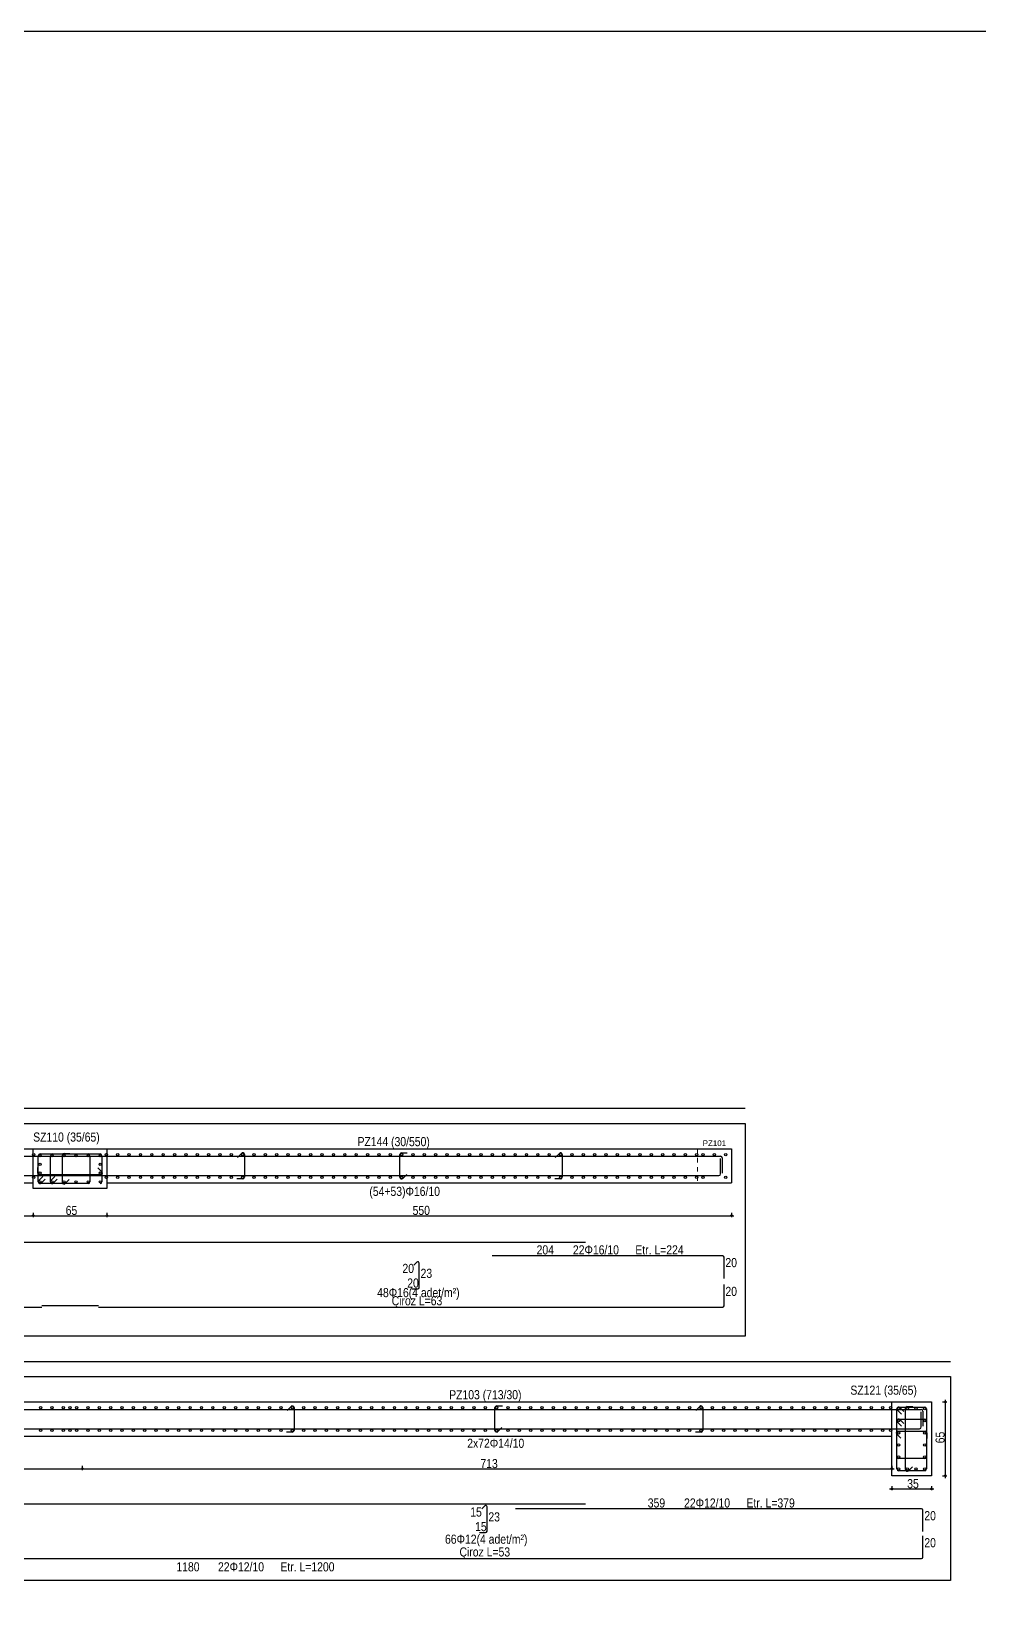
# Model space of a CAD drawing. Header units: metres. Extents: x 419734 to 420376, y 4564732 to 4565123.
# Drawn here: x 419888.23 to 419909.09, y 4565028.35 to 4565062.87 of the extents above; entities that cross this region are included whole.
import ezdxf

# ---------------------------------------------------------------- set-up
doc = ezdxf.new("R2010")
doc.units = ezdxf.units.M
doc.linetypes.add('HIDDEN4', pattern=[0.09375, 0.0625, -0.03125])
for name, color, linetype in [('Standart', 7, 'Continuous'), ('SW_DIM', 33, 'Continuous'), ('SW_MAGRONE', 2, 'Continuous'), ('SW_REINFORCEMENT', 7, 'Continuous'), ('SW_TABLE', 7, 'Continuous'), ('SW_Tondini', 1, 'Continuous'), ('SW_TXT_TESTI', 1, 'Continuous')]:
    doc.layers.add(name, color=color, linetype=linetype)
doc.layers.add('SW_FINESTRE_INV', color=60, linetype='Continuous', plot=False)
doc.styles.add('arial_1_18', font='arial.ttf', dxfattribs={"height": 0.2})
doc.styles.add('SWS', font='ARIALN.TTF')

msp = doc.modelspace()

# ---------------------------------------------------------------- linework, layer by layer
at = {"layer": 'Standart', "color": 1, "linetype": 'HIDDEN4', "lineweight": 5}
msp.add_lwpolyline([(419902.89771, 4565038.27088), (419902.89771, 4565037.52088)], dxfattribs=at)
at = {"layer": 'SW_DIM', "ltscale": 0.5}
for points in [[(419870.72271, 4565036.80088), (419903.69771, 4565036.80088)], [(419888.27271, 4565036.86338), (419888.27271, 4565036.76963)], [(419889.89771, 4565036.86338), (419889.89771, 4565036.76963)], [(419903.64771, 4565036.86338), (419903.64771, 4565036.76963)], [(419908.29603, 4565032.70005), (419908.38978, 4565032.70005)], [(419908.35853, 4565031.02505), (419908.35853, 4565032.75005)], [(419870.76021, 4565031.23005), (419907.22835, 4565031.23005)], [(419889.35377, 4565031.29255), (419889.35377, 4565031.1988)], [(419907.17835, 4565031.29255), (419907.17835, 4565031.1988)], [(419907.12835, 4565030.78706), (419908.10335, 4565030.78706)], [(419907.17835, 4565030.84956), (419907.17835, 4565030.75581)], [(419908.05335, 4565030.84956), (419908.05335, 4565030.75581)], [(419908.29603, 4565031.07505), (419908.38978, 4565031.07505)]]:
    msp.add_lwpolyline(points, dxfattribs=at)
for centre in [(419888.27271, 4565036.80088), (419889.89771, 4565036.80088), (419903.64771, 4565036.80088), (419908.35853, 4565032.70005), (419889.35377, 4565031.23005), (419907.17835, 4565031.23005), (419907.17835, 4565030.78706), (419908.05335, 4565030.78706), (419908.35853, 4565031.07505)]:
    msp.add_circle(centre, 0.01875, dxfattribs=at)
at = {"layer": 'SW_FINESTRE_INV', "color": 6}
msp.add_lwpolyline([(420099.1896, 4565062.86785), (419806.43123, 4565062.86785), (419806.43123, 4564978.76785), (420099.1896, 4564978.76785)], dxfattribs=at)
at = {"layer": 'SW_MAGRONE'}
for points in [[(419870.77271, 4565038.27088), (419903.64771, 4565038.27088)], [(419888.27271, 4565037.39588), (419888.27271, 4565038.27088)], [(419889.89771, 4565038.27088), (419889.89771, 4565037.39588)], [(419903.64771, 4565038.27088), (419903.64771, 4565037.52088)], [(419870.77271, 4565037.52088), (419888.27271, 4565037.52088)], [(419889.89771, 4565037.39588), (419888.27271, 4565037.39588)], [(419889.89771, 4565037.52088), (419903.64771, 4565037.52088)], [(419870.81021, 4565032.70005), (419907.17835, 4565032.70005)], [(419907.17835, 4565031.07505), (419907.17835, 4565032.70005)], [(419907.17835, 4565032.70005), (419908.05335, 4565032.70005)], [(419908.05335, 4565032.70005), (419908.05335, 4565031.07505)], [(419870.81021, 4565031.95005), (419907.17835, 4565031.95005)], [(419908.05335, 4565031.07505), (419907.17835, 4565031.07505)]]:
    msp.add_lwpolyline(points, dxfattribs=at)
at = {"layer": 'SW_REINFORCEMENT', "color": 7, "ltscale": 0.05, "flags": 128}
for points in [[(419871.04771, 4565038.10838), (419903.41021, 4565038.10838)], [(419888.38521, 4565037.54588), (419888.38521, 4565038.12088)], [(419888.42271, 4565038.15838), (419889.74771, 4565038.15838)], [(419888.65021, 4565037.54588), (419888.65021, 4565038.12088)], [(419888.91521, 4565037.53338), (419888.91521, 4565038.13338)], [(419888.95271, 4565038.17088), (419889.07771, 4565038.17088)], [(419889.52021, 4565038.12088), (419889.52021, 4565037.54588)], [(419889.78521, 4565038.12088), (419889.78521, 4565037.54588)], [(419892.77031, 4565038.08401), (419892.85869, 4565038.1724)], [(419892.92271, 4565038.14588), (419892.92271, 4565037.64588)], [(419896.34771, 4565037.64588), (419896.34771, 4565038.14588)], [(419896.38521, 4565038.18338), (419896.51021, 4565038.18338)], [(419899.77031, 4565038.08401), (419899.85869, 4565038.1724)], [(419899.92271, 4565038.14588), (419899.92271, 4565037.64588)], [(419903.41021, 4565037.72088), (419903.41021, 4565038.05588)], [(419903.44771, 4565038.07088), (419903.44771, 4565037.73588)], [(419888.37271, 4565037.73755), (419888.37271, 4565037.86255)], [(419889.76021, 4565037.70005), (419888.41021, 4565037.70005)], [(419889.69834, 4565037.85246), (419889.78673, 4565037.76407)], [(419896.50012, 4565037.70776), (419896.41173, 4565037.61937)], [(419871.01021, 4565037.68338), (419903.37271, 4565037.68338)], [(419888.39619, 4565037.5724), (419888.48458, 4565037.66079)], [(419889.48271, 4565037.50838), (419888.42271, 4565037.50838)], [(419888.53762, 4565037.60776), (419888.44923, 4565037.51937)], [(419888.66119, 4565037.5724), (419888.74958, 4565037.66079)], [(419888.80262, 4565037.60776), (419888.71423, 4565037.51937)], [(419889.06762, 4565037.59526), (419888.97923, 4565037.50687)], [(419892.88521, 4565037.60838), (419892.76021, 4565037.60838)], [(419899.88521, 4565037.60838), (419899.76021, 4565037.60838)], [(419900.43521, 4565036.21341), (419870.96521, 4565036.21341)], [(419896.7215, 4565035.77467), (419896.65781, 4565035.71098)], [(419896.77271, 4565035.21838), (419896.77271, 4565035.75346)], [(419903.45521, 4565035.91838), (419898.37768, 4565035.91838)], [(419903.48521, 4565035.41838), (419903.48521, 4565035.88838)], [(419903.48521, 4565034.81398), (419903.48521, 4565035.28398)], [(419896.61021, 4565035.18838), (419896.74271, 4565035.18838)], [(419873.98521, 4565034.78398), (419888.46021, 4565034.78398)], [(419888.46021, 4565034.82338), (419889.71021, 4565034.82338)], [(419889.71021, 4565034.78398), (419903.45521, 4565034.78398)], [(419871.01021, 4565032.53755), (419907.82835, 4565032.53755)], [(419893.86386, 4565032.51318), (419893.95225, 4565032.60157)], [(419894.01627, 4565032.57505), (419894.01627, 4565032.07505)], [(419898.44127, 4565032.07505), (419898.44127, 4565032.57505)], [(419898.47877, 4565032.61255), (419898.60377, 4565032.61255)], [(419902.86386, 4565032.51318), (419902.95225, 4565032.60157)], [(419903.01627, 4565032.57505), (419903.01627, 4565032.07505)], [(419907.29085, 4565031.22505), (419907.29085, 4565032.55005)], [(419907.39022, 4565032.43515), (419907.30183, 4565032.52353)], [(419907.32835, 4565032.58755), (419907.90335, 4565032.58755)], [(419907.35486, 4565032.57657), (419907.44325, 4565032.48818)], [(419907.48251, 4565031.21255), (419907.48251, 4565032.56255)], [(419907.52001, 4565032.60005), (419907.64501, 4565032.60005)], [(419907.94085, 4565032.55005), (419907.94085, 4565031.49005)], [(419907.39022, 4565032.17015), (419907.30183, 4565032.25853)], [(419907.32835, 4565032.32255), (419907.90335, 4565032.32255)], [(419907.35486, 4565032.31157), (419907.44325, 4565032.22318)], [(419907.82835, 4565032.15005), (419907.82835, 4565032.48505)], [(419907.86585, 4565032.50005), (419907.86585, 4565032.16505)], [(419907.94085, 4565032.28505), (419907.94085, 4565031.22505)], [(419870.97271, 4565032.11255), (419907.79085, 4565032.11255)], [(419893.97877, 4565032.03755), (419893.85377, 4565032.03755)], [(419898.59367, 4565032.13692), (419898.50528, 4565032.04853)], [(419902.97877, 4565032.03755), (419902.85377, 4565032.03755)], [(419907.37772, 4565031.90515), (419907.28933, 4565031.99353)], [(419907.31585, 4565032.05755), (419907.91585, 4565032.05755)], [(419907.95335, 4565032.02005), (419907.95335, 4565031.89505)], [(419907.90335, 4565031.45255), (419907.32835, 4565031.45255)], [(419907.90335, 4565031.18755), (419907.32835, 4565031.18755)], [(419907.63492, 4565031.27442), (419907.54653, 4565031.18603)], [(419900.43521, 4565030.44755), (419870.96521, 4565030.44755)], [(419898.21484, 4565030.41399), (419898.15115, 4565030.3503)], [(419898.26606, 4565029.8577), (419898.26606, 4565030.39278)], [(419907.83585, 4565030.34755), (419898.89206, 4565030.34755)], [(419907.86585, 4565029.84755), (419907.86585, 4565030.31755)], [(419898.10356, 4565029.8277), (419898.23606, 4565029.8277)], [(419907.86585, 4565029.28255), (419907.86585, 4565029.75255)], [(419878.36585, 4565029.25255), (419907.83585, 4565029.25255)]]:
    msp.add_lwpolyline(points, dxfattribs=at)
at = {"layer": 'SW_REINFORCEMENT', "color": 7, "ltscale": 0.05}
for centre, radius, start, end in [((419888.42271, 4565038.12088), 0.0375, 90, 180), ((419888.68771, 4565038.12088), 0.0375, 90, 180), ((419888.95271, 4565038.13338), 0.0375, 90, 180), ((419889.48271, 4565038.12088), 0.0375, 0, 90), ((419889.74771, 4565038.12088), 0.0375, 0, 90), ((419892.88521, 4565038.14588), 0.0375, 0, 135), ((419896.38521, 4565038.14588), 0.0375, 90, 180), ((419899.88521, 4565038.14588), 0.0375, 0, 135), ((419903.41021, 4565038.07088), 0.0375, 0, 90), ((419888.41021, 4565037.73755), 0.0375, 180, 270), ((419889.76021, 4565037.73755), 0.0375, 270, 45), ((419903.37271, 4565037.72088), 0.0375, 270, 0), ((419888.42271, 4565037.54588), 0.0375, 135, 314.999992), ((419888.68771, 4565037.54588), 0.0375, 135, 314.999992), ((419888.95271, 4565037.53338), 0.0375, 180, 315), ((419889.48271, 4565037.54588), 0.0375, 270, 0), ((419889.74771, 4565037.54588), 0.0375, 270, 0), ((419892.88521, 4565037.64588), 0.0375, 270, 0), ((419896.38521, 4565037.64588), 0.0375, 180, 315), ((419899.88521, 4565037.64588), 0.0375, 270, 0), ((419896.74271, 4565035.75346), 0.03, 0, 135), ((419903.45521, 4565035.88838), 0.03, 0, 90), ((419896.74271, 4565035.21838), 0.03, 270, 0), ((419903.45521, 4565034.81398), 0.03, 270, 0), ((419893.97877, 4565032.57505), 0.0375, 0, 135), ((419898.47877, 4565032.57505), 0.0375, 90, 180), ((419902.97877, 4565032.57505), 0.0375, 0, 135), ((419907.32835, 4565032.55005), 0.0375, 45, 225.00001), ((419907.52001, 4565032.56255), 0.0375, 90, 180), ((419907.82835, 4565032.50005), 0.0375, 0, 90), ((419907.90335, 4565032.55005), 0.0375, 0, 90), ((419907.32835, 4565032.28505), 0.0375, 45, 225.00001), ((419907.90335, 4565032.28505), 0.0375, 0, 90), ((419893.97877, 4565032.07505), 0.0375, 270, 0), ((419898.47877, 4565032.07505), 0.0375, 180, 315), ((419902.97877, 4565032.07505), 0.0375, 270, 0), ((419907.31585, 4565032.02005), 0.0375, 90, 225), ((419907.79085, 4565032.15005), 0.0375, 270, 0), ((419907.91585, 4565032.02005), 0.0375, 0, 90), ((419907.32835, 4565031.49005), 0.0375, 180, 270), ((419907.90335, 4565031.49005), 0.0375, 270, 0), ((419907.32835, 4565031.22505), 0.0375, 180, 270), ((419907.52001, 4565031.21255), 0.0375, 180, 315), ((419907.90335, 4565031.22505), 0.0375, 270, 0), ((419898.23606, 4565030.39278), 0.03, 0, 135), ((419907.83585, 4565030.31755), 0.03, 0, 90), ((419898.23606, 4565029.8577), 0.03, 270, 0), ((419907.83585, 4565029.28255), 0.03, 270, 0)]:
    msp.add_arc(centre, radius, start, end, dxfattribs=at)
at = {"layer": 'SW_TABLE'}
for points in [[(419870.47214, 4565039.16422), (419903.94829, 4565039.16422)], [(419870.47214, 4565038.83088), (419903.94829, 4565038.83088)], [(419903.94829, 4565038.83088), (419903.94829, 4565034.14836)], [(419903.94829, 4565034.14836), (419870.47214, 4565034.14836)], [(419870.47214, 4565033.59338), (419908.4721, 4565033.59338)], [(419870.47214, 4565033.26005), (419908.4721, 4565033.26005)], [(419908.4721, 4565033.26005), (419908.4721, 4565028.77255)], [(419908.4721, 4565028.77255), (419870.47214, 4565028.77255)]]:
    msp.add_lwpolyline(points, dxfattribs=at)
at = {"layer": 'SW_Tondini'}
for centre in [(419888.28521, 4565038.14588), (419888.42271, 4565038.12088), (419888.68771, 4565038.12088), (419888.95271, 4565038.12088), (419889.21771, 4565038.12088), (419889.48271, 4565038.12088), (419889.74771, 4565038.12088), (419889.88521, 4565038.14588), (419890.13521, 4565038.14588), (419890.38521, 4565038.14588), (419890.63521, 4565038.14588), (419890.88521, 4565038.14588), (419891.13521, 4565038.14588), (419891.38521, 4565038.14588), (419891.63521, 4565038.14588), (419891.88521, 4565038.14588), (419892.13521, 4565038.14588), (419892.38521, 4565038.14588), (419892.63521, 4565038.14588), (419892.88521, 4565038.14588), (419893.13521, 4565038.14588), (419893.38521, 4565038.14588), (419893.63521, 4565038.14588), (419893.88521, 4565038.14588), (419894.13521, 4565038.14588), (419894.38521, 4565038.14588), (419894.63521, 4565038.14588), (419894.88521, 4565038.14588), (419895.13521, 4565038.14588), (419895.38521, 4565038.14588), (419895.63521, 4565038.14588), (419895.88521, 4565038.14588), (419896.13521, 4565038.14588), (419896.38521, 4565038.14588), (419896.63521, 4565038.14588), (419896.88521, 4565038.14588), (419897.13521, 4565038.14588), (419897.38521, 4565038.14588), (419897.63521, 4565038.14588), (419897.88521, 4565038.14588), (419898.13521, 4565038.14588), (419898.38521, 4565038.14588), (419898.63521, 4565038.14588), (419898.88521, 4565038.14588), (419899.13521, 4565038.14588), (419899.38521, 4565038.14588), (419899.63521, 4565038.14588), (419899.88521, 4565038.14588), (419900.13521, 4565038.14588), (419900.38521, 4565038.14588), (419900.63521, 4565038.14588), (419900.88521, 4565038.14588), (419901.13521, 4565038.14588), (419901.38521, 4565038.14588), (419901.63521, 4565038.14588), (419901.88521, 4565038.14588), (419902.13521, 4565038.14588), (419902.38521, 4565038.14588), (419902.63521, 4565038.14588), (419902.88521, 4565038.14588), (419903.02271, 4565038.14588), (419903.27271, 4565038.14588), (419903.52271, 4565038.14588), (419888.42271, 4565037.92922), (419888.42271, 4565037.73755), (419889.74771, 4565037.92922), (419889.74771, 4565037.73755), (419888.28521, 4565037.64588), (419888.42271, 4565037.54588), (419888.68771, 4565037.54588), (419888.95271, 4565037.54588), (419889.21771, 4565037.54588), (419889.48271, 4565037.54588), (419889.74771, 4565037.54588), (419889.88521, 4565037.64588), (419890.13521, 4565037.64588), (419890.38521, 4565037.64588), (419890.63521, 4565037.64588), (419890.88521, 4565037.64588), (419891.13521, 4565037.64588), (419891.38521, 4565037.64588), (419891.63521, 4565037.64588), (419891.88521, 4565037.64588), (419892.13521, 4565037.64588), (419892.38521, 4565037.64588), (419892.63521, 4565037.64588), (419892.88521, 4565037.64588), (419893.13521, 4565037.64588), (419893.38521, 4565037.64588), (419893.63521, 4565037.64588), (419893.88521, 4565037.64588), (419894.13521, 4565037.64588), (419894.38521, 4565037.64588), (419894.63521, 4565037.64588), (419894.88521, 4565037.64588), (419895.13521, 4565037.64588), (419895.38521, 4565037.64588), (419895.63521, 4565037.64588), (419895.88521, 4565037.64588), (419896.13521, 4565037.64588), (419896.38521, 4565037.64588), (419896.63521, 4565037.64588), (419896.88521, 4565037.64588), (419897.13521, 4565037.64588), (419897.38521, 4565037.64588), (419897.63521, 4565037.64588), (419897.88521, 4565037.64588), (419898.13521, 4565037.64588), (419898.38521, 4565037.64588), (419898.63521, 4565037.64588), (419898.88521, 4565037.64588), (419899.13521, 4565037.64588), (419899.38521, 4565037.64588), (419899.63521, 4565037.64588), (419899.88521, 4565037.64588), (419900.13521, 4565037.64588), (419900.38521, 4565037.64588), (419900.63521, 4565037.64588), (419900.88521, 4565037.64588), (419901.13521, 4565037.64588), (419901.38521, 4565037.64588), (419901.63521, 4565037.64588), (419901.88521, 4565037.64588), (419902.13521, 4565037.64588), (419902.38521, 4565037.64588), (419902.63521, 4565037.64588), (419902.88521, 4565037.64588), (419903.02271, 4565037.64588), (419903.52271, 4565037.64588), (419888.43521, 4565032.57505), (419888.68521, 4565032.57505), (419888.93521, 4565032.57505), (419889.08199, 4565032.57505), (419889.22877, 4565032.57505), (419889.47877, 4565032.57505), (419889.72877, 4565032.57505), (419889.97877, 4565032.57505), (419890.22877, 4565032.57505), (419890.47877, 4565032.57505), (419890.72877, 4565032.57505), (419890.97877, 4565032.57505), (419891.22877, 4565032.57505), (419891.47877, 4565032.57505), (419891.72877, 4565032.57505), (419891.97877, 4565032.57505), (419892.22877, 4565032.57505), (419892.47877, 4565032.57505), (419892.72877, 4565032.57505), (419892.97877, 4565032.57505), (419893.22877, 4565032.57505), (419893.47877, 4565032.57505), (419893.72877, 4565032.57505), (419893.97877, 4565032.57505), (419894.22877, 4565032.57505), (419894.47877, 4565032.57505), (419894.72877, 4565032.57505), (419894.97877, 4565032.57505), (419895.22877, 4565032.57505), (419895.47877, 4565032.57505), (419895.72877, 4565032.57505), (419895.97877, 4565032.57505), (419896.22877, 4565032.57505), (419896.47877, 4565032.57505), (419896.72877, 4565032.57505), (419896.97877, 4565032.57505), (419897.22877, 4565032.57505), (419897.47877, 4565032.57505), (419897.72877, 4565032.57505), (419897.97877, 4565032.57505), (419898.22877, 4565032.57505), (419898.47877, 4565032.57505), (419898.72877, 4565032.57505), (419898.97877, 4565032.57505), (419899.22877, 4565032.57505), (419899.47877, 4565032.57505), (419899.72877, 4565032.57505), (419899.97877, 4565032.57505), (419900.22877, 4565032.57505), (419900.47877, 4565032.57505), (419900.72877, 4565032.57505), (419900.97877, 4565032.57505), (419901.22877, 4565032.57505), (419901.47877, 4565032.57505), (419901.72877, 4565032.57505), (419901.97877, 4565032.57505), (419902.22877, 4565032.57505), (419902.47877, 4565032.57505), (419902.72877, 4565032.57505), (419902.97877, 4565032.57505), (419903.22877, 4565032.57505), (419903.47877, 4565032.57505), (419903.72877, 4565032.57505), (419903.97877, 4565032.57505), (419904.22877, 4565032.57505), (419904.47877, 4565032.57505), (419904.72877, 4565032.57505), (419904.97877, 4565032.57505), (419905.22877, 4565032.57505), (419905.47877, 4565032.57505), (419905.72877, 4565032.57505), (419905.97877, 4565032.57505), (419906.22877, 4565032.57505), (419906.47877, 4565032.57505), (419906.72877, 4565032.57505), (419906.97877, 4565032.57505), (419907.15356, 4565032.57505), (419907.32835, 4565032.55005), (419907.52001, 4565032.55005), (419907.71168, 4565032.55005), (419907.90335, 4565032.55005), (419907.32835, 4565032.28505), (419907.90335, 4565032.28505), (419888.43521, 4565032.07505), (419888.68521, 4565032.07505), (419888.93521, 4565032.07505), (419889.08199, 4565032.07505), (419889.22877, 4565032.07505), (419889.47877, 4565032.07505), (419889.72877, 4565032.07505), (419889.97877, 4565032.07505), (419890.22877, 4565032.07505), (419890.47877, 4565032.07505), (419890.72877, 4565032.07505), (419890.97877, 4565032.07505), (419891.22877, 4565032.07505), (419891.47877, 4565032.07505), (419891.72877, 4565032.07505), (419891.97877, 4565032.07505), (419892.22877, 4565032.07505), (419892.47877, 4565032.07505), (419892.72877, 4565032.07505), (419892.97877, 4565032.07505), (419893.22877, 4565032.07505), (419893.47877, 4565032.07505), (419893.72877, 4565032.07505), (419893.97877, 4565032.07505), (419894.22877, 4565032.07505), (419894.47877, 4565032.07505), (419894.72877, 4565032.07505), (419894.97877, 4565032.07505), (419895.22877, 4565032.07505), (419895.47877, 4565032.07505), (419895.72877, 4565032.07505), (419895.97877, 4565032.07505), (419896.22877, 4565032.07505), (419896.47877, 4565032.07505), (419896.72877, 4565032.07505), (419896.97877, 4565032.07505), (419897.22877, 4565032.07505), (419897.47877, 4565032.07505), (419897.72877, 4565032.07505), (419897.97877, 4565032.07505), (419898.22877, 4565032.07505), (419898.47877, 4565032.07505), (419898.72877, 4565032.07505), (419898.97877, 4565032.07505), (419899.22877, 4565032.07505), (419899.47877, 4565032.07505), (419899.72877, 4565032.07505), (419899.97877, 4565032.07505), (419900.22877, 4565032.07505), (419900.47877, 4565032.07505), (419900.72877, 4565032.07505), (419900.97877, 4565032.07505), (419901.22877, 4565032.07505), (419901.47877, 4565032.07505), (419901.72877, 4565032.07505), (419901.97877, 4565032.07505), (419902.22877, 4565032.07505), (419902.47877, 4565032.07505), (419902.72877, 4565032.07505), (419902.97877, 4565032.07505), (419903.22877, 4565032.07505), (419903.47877, 4565032.07505), (419903.72877, 4565032.07505), (419903.97877, 4565032.07505), (419904.22877, 4565032.07505), (419904.47877, 4565032.07505), (419904.72877, 4565032.07505), (419904.97877, 4565032.07505), (419905.22877, 4565032.07505), (419905.47877, 4565032.07505), (419905.72877, 4565032.07505), (419905.97877, 4565032.07505), (419906.22877, 4565032.07505), (419906.47877, 4565032.07505), (419906.72877, 4565032.07505), (419906.97877, 4565032.07505), (419907.15356, 4565032.07505), (419907.32835, 4565032.02005), (419907.90335, 4565032.02005), (419907.32835, 4565031.75505), (419907.32835, 4565031.49005), (419907.90335, 4565031.75505), (419907.90335, 4565031.49005), (419907.32835, 4565031.22505), (419907.52001, 4565031.22505), (419907.71168, 4565031.22505), (419907.90335, 4565031.22505)]:
    msp.add_circle(centre, 0.025, dxfattribs=at)

# ---------------------------------------------------------------- texts
at = {"layer": 'Standart', "color": 1, "linetype": 'Continuous', "lineweight": -3, "style": 'arial_1_18'}
msp.add_text('PZ101', height=0.125, dxfattribs=at).set_placement((419903.0155, 4565038.33338))
at = {"layer": 'SW_DIM', "ltscale": 0.5, "style": 'SWS'}
for s, p in [('65', (419888.9881, 4565036.81651)), ('550', (419896.62704, 4565036.81651)), ('713', (419898.12039, 4565031.24568)), ('35', (419907.51873, 4565030.80269))]:
    msp.add_text(s, height=0.2, dxfattribs=at).set_placement(p)
msp.add_text('65', height=0.2, rotation=90, dxfattribs=at).set_placement((419908.34291, 4565031.79044))
at = {"layer": 'SW_TXT_TESTI', "style": 'SWS'}
for s, p in [('SZ110 (35/65)', (419888.27271, 4565038.43088)), ('PZ144 (30/550)', (419895.41454, 4565038.33088)), ('(54+53)Φ16/10', (419895.67546, 4565037.23581)), ('204', (419899.35797, 4565035.94838)), ('22Φ16/10', (419900.15758, 4565035.94838)), ('Etr. L=224', (419901.53215, 4565035.94838)), ('20', (419896.40352, 4565035.53977)), ('23', (419896.80271, 4565035.43213)), ('20', (419903.51521, 4565035.66838)), ('20', (419896.50964, 4565035.21838)), ('48Φ16(4 adet/m²)', (419895.84748, 4565035.00838)), ('Çiroz L=63', (419896.16691, 4565034.82838)), ('20', (419903.51521, 4565035.03398)), ('PZ103 (713/30)', (419897.43289, 4565032.76005)), ('SZ121 (35/65)', (419906.26739, 4565032.86005)), ('2x72Φ14/10', (419897.83059, 4565031.69124)), ('359', (419901.80548, 4565030.37755)), ('22Φ12/10', (419902.60509, 4565030.37755)), ('Etr. L=379', (419903.97966, 4565030.37755)), ('15', (419897.89687, 4565030.17909)), ('23', (419898.29606, 4565030.07145)), ('20', (419907.89585, 4565030.09755)), ('66Φ12(4 adet/m²)', (419897.34083, 4565029.58046)), ('15', (419898.00298, 4565029.8577)), ('Çiroz L=53', (419897.66025, 4565029.29958)), ('20', (419907.89585, 4565029.50255)), ('1180', (419891.42583, 4565028.97168)), ('22Φ12/10', (419892.34198, 4565028.97168)), ('Etr. L=1200', (419893.71655, 4565028.97168))]:
    msp.add_text(s, height=0.2, dxfattribs=at).set_placement(p)

doc.saveas('drawing.dxf')
